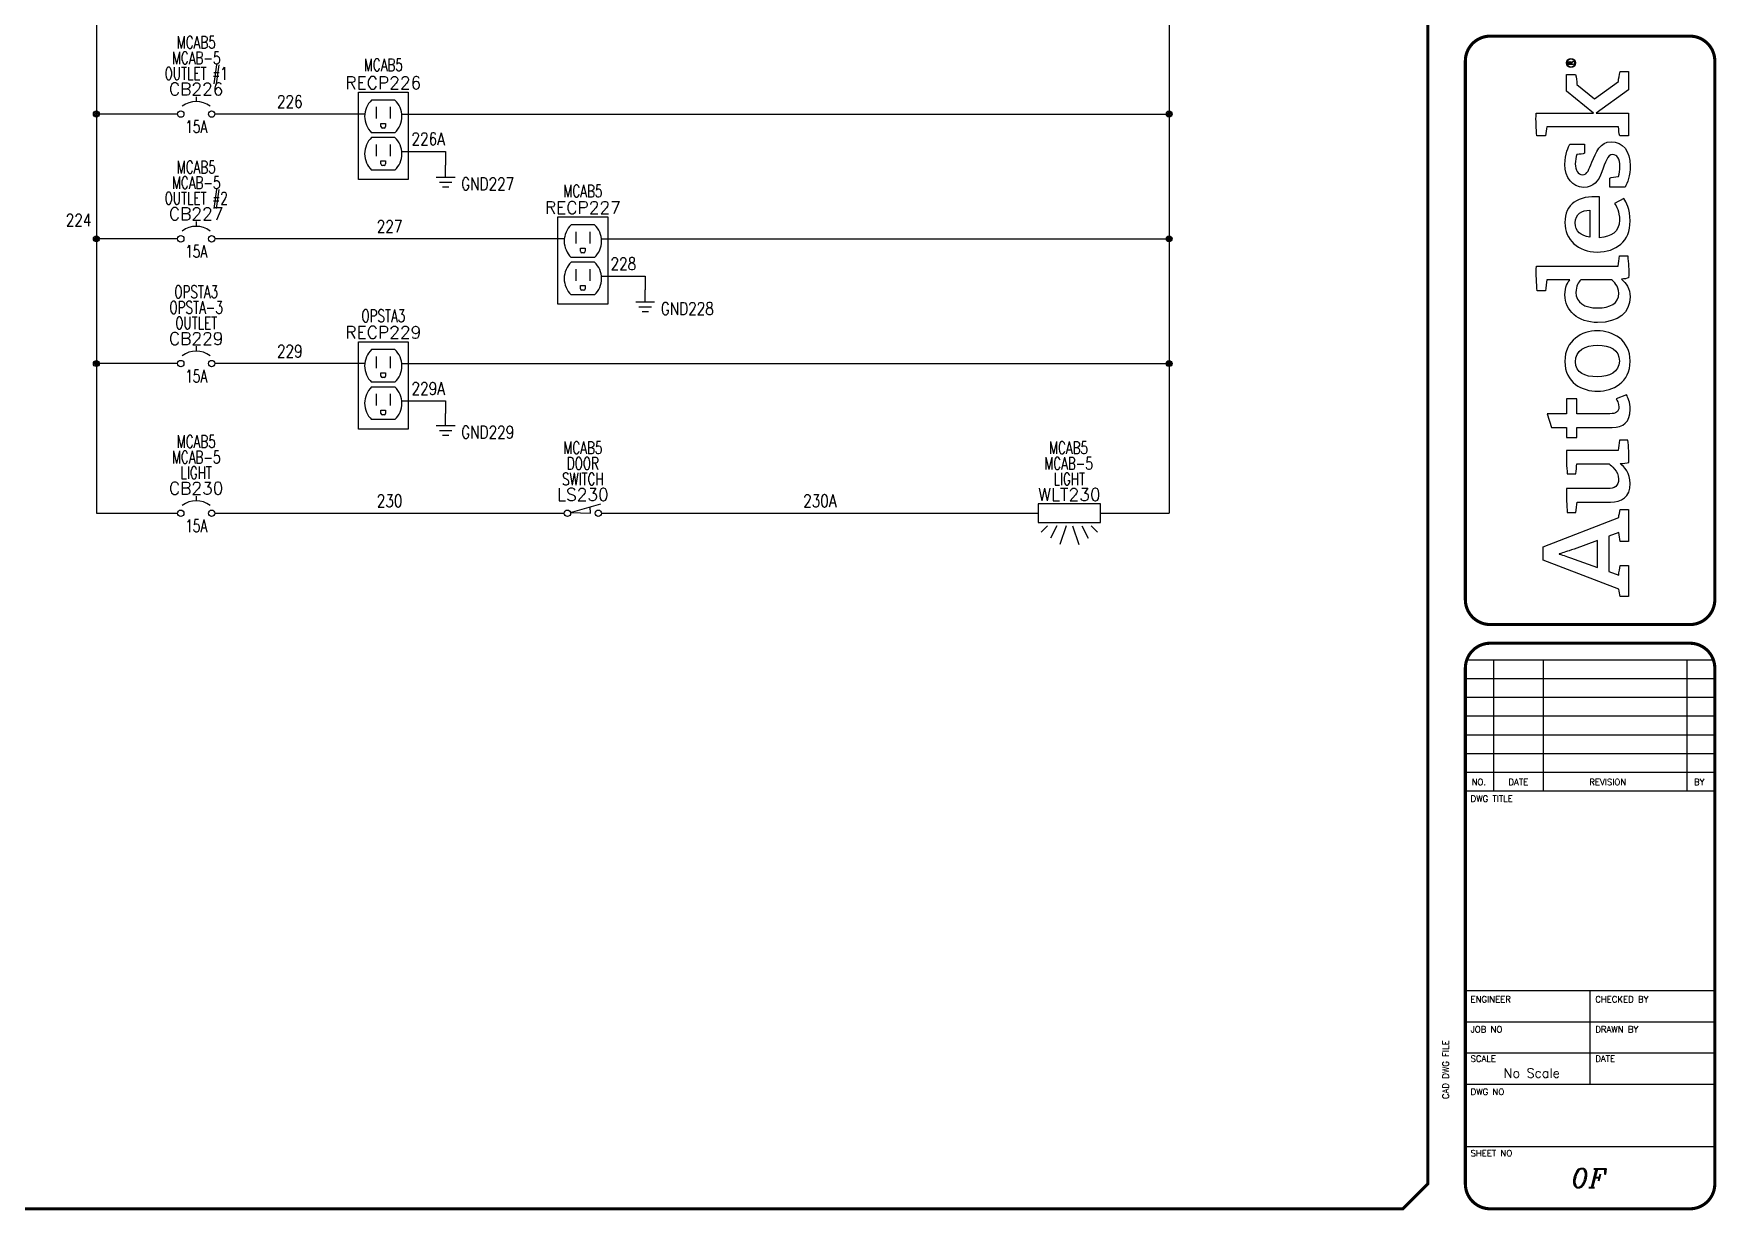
# Model space of a CAD drawing. Header units: inches. Extents: x 0 to 33.5, y 0 to 22.4.
# Drawn here: x 16.62 to 33.48, y 0.02 to 11.81 of the extents above; entities that cross this region are included whole.
import ezdxf
from ezdxf.enums import TextEntityAlignment as Align

# ---------------------------------------------------------------- set-up
doc = ezdxf.new("R2010")
doc.units = ezdxf.units.IN
doc.header["$MEASUREMENT"] = 0
for name, color, linetype in [('BLK_14AWG', 252, 'Continuous'), ('DESC', 150, 'Continuous'), ('GRN', 86, 'Continuous'), ('LAYER_1', 160, 'Continuous'), ('LOC', 8, 'Continuous'), ('MISC', 7, 'Continuous'), ('RED_14AWG', 1, 'Continuous'), ('SYMS', 7, 'Continuous'), ('TAGS', 150, 'Continuous'), ('TITLE', 7, 'Continuous'), ('WHT_16AWG', 7, 'Continuous'), ('WIRENO', 7, 'Continuous')]:
    doc.layers.add(name, color=color, linetype=linetype)
doc.styles.add('ITALIC', font='ITALIC')
doc.styles.add('SIMPLEX', font='SIMPLEX')
doc.styles.add('WD', font='romans.shx')

# ---------------------------------------------------------------- blocks, each defined once
blk = doc.blocks.new('AI9-BLK2')
at = {"layer": 'LAYER_1', "color": 7}
blk.add_circle((0, 0), 2.03, dxfattribs=at)
blk.add_open_spline([(1.73, 0), (1.73, -1.02), (0.99, -1.75), (-0.01, -1.75), (-0.99, -1.75), (-1.73, -1.02), (-1.73, 0), (-1.73, 1.01), (-0.99, 1.75), (-0.01, 1.75), (0.99, 1.75), (1.73, 1.01), (1.73, 0)], degree=3, knots=[0, 0, 0, 0, 1, 1, 1, 2, 2, 2, 3, 3, 3, 4, 4, 4, 4], dxfattribs=at)
blk = doc.blocks.new('AI9-BLK1')
at = {"layer": 'LAYER_1', "color": 7}
for points, knots in [([(0.67, -1.05), (0.67, -1.05), (0.18, -0.36), (0.18, -0.36), (0.09, -0.24), (0.03, -0.15), (-0.06, -0.08), (0.29, -0.04), (0.5, 0.15), (0.5, 0.46), (0.5, 0.77), (0.28, 1.05), (-0.15, 1.05), (-0.15, 1.05), (-0.84, 1.05), (-0.84, 1.05), (-0.84, 1.05), (-0.84, -1.05), (-0.84, -1.05), (-0.84, -1.05), (-0.54, -1.05), (-0.54, -1.05), (-0.54, -1.05), (-0.54, -0.11), (-0.54, -0.11), (-0.37, -0.11), (-0.31, -0.16), (-0.2, -0.31), (-0.2, -0.31), (0.3, -1.05), (0.3, -1.05), (0.3, -1.05), (0.67, -1.05), (0.67, -1.05)], [0, 0, 0, 0, 1, 1, 1, 2, 2, 2, 3, 3, 3, 4, 4, 4, 5, 5, 5, 6, 6, 6, 7, 7, 7, 8, 8, 8, 9, 9, 9, 10, 10, 10, 11, 11, 11, 11]), ([(0.17, 0.46), (0.17, 0.16), (-0.08, 0.13), (-0.32, 0.13), (-0.32, 0.13), (-0.54, 0.13), (-0.54, 0.13), (-0.54, 0.13), (-0.54, 0.79), (-0.54, 0.79), (-0.54, 0.79), (-0.22, 0.79), (-0.22, 0.79), (0.06, 0.79), (0.17, 0.66), (0.17, 0.46)], [0, 0, 0, 0, 1, 1, 1, 2, 2, 2, 3, 3, 3, 4, 4, 4, 5, 5, 5, 5])]:
    blk.add_open_spline(points, degree=3, knots=knots, dxfattribs=at)
blk = doc.blocks.new('LOGO')
for points, knots in [([(35.2, 4.35), (35.2, 4.35), (22.07, 38.1), (22.07, 38.1), (22.07, 38.1), (16.08, 38.1), (16.08, 38.1), (16.08, 38.1), (3.2, 4.35), (3.2, 4.35), (2.17, 4.23), (0.92, 4), (0, 3.72), (0, 3.72), (0, 0), (0, 0), (0, 0), (13.72, 0), (13.72, 0), (13.72, 0), (13.72, 3.72), (13.72, 3.72), (12.41, 4), (10.86, 4.29), (9.49, 4.4), (9.49, 4.4), (11.09, 8.81), (11.09, 8.81), (11.09, 8.81), (26.77, 8.81), (26.77, 8.81), (26.77, 8.81), (28.39, 4.35), (28.39, 4.35), (27.02, 4.23), (25.77, 4), (24.51, 3.72), (24.51, 3.72), (24.51, 0), (24.51, 0), (24.51, 0), (38.69, 0), (38.69, 0), (38.69, 0), (38.69, 3.72), (38.69, 3.72), (37.89, 3.95), (36, 4.35), (35.2, 4.35)], [0, 0, 0, 0, 1, 1, 1, 2, 2, 2, 3, 3, 3, 4, 4, 4, 5, 5, 5, 6, 6, 6, 7, 7, 7, 8, 8, 8, 9, 9, 9, 10, 10, 10, 11, 11, 11, 12, 12, 12, 13, 13, 13, 14, 14, 14, 15, 15, 15, 16, 16, 16, 16]), ([(147.12, 4.68), (147.07, 5.37), (147.05, 6.12), (147.05, 6.92), (147.05, 6.92), (147.05, 41.08), (147.05, 41.08), (143.39, 41.25), (139.27, 41.02), (136.06, 40.68), (136.06, 40.68), (136.06, 36.96), (136.06, 36.96), (137.72, 36.84), (139.61, 36.61), (140.98, 36.38), (140.98, 36.38), (140.99, 36.38), (140.99, 36.38), (140.99, 36.38), (140.99, 26.2), (140.99, 26.2), (139.96, 27.06), (137.95, 28.38), (134.29, 28.38), (127.26, 28.38), (121.99, 22.6), (121.99, 13.79), (121.99, 4.52), (126.57, -0.69), (133.38, -0.69), (137.1, -0.69), (139.61, 1.09), (141.27, 3.09), (141.33, 2.12), (141.61, 0.63), (141.84, 0), (145.22, -0.17), (148.71, 0.06), (151.68, 0.4), (151.68, 0.4), (151.68, 4.12), (151.68, 4.12), (150.22, 4.23), (148.43, 4.45), (147.12, 4.68)], [0, 0, 0, 0, 1, 1, 1, 2, 2, 2, 3, 3, 3, 4, 4, 4, 5, 5, 5, 6, 6, 6, 7, 7, 7, 8, 8, 8, 9, 9, 9, 10, 10, 10, 11, 11, 11, 12, 12, 12, 13, 13, 13, 14, 14, 14, 15, 15, 15, 15]), ([(229.37, 4.57), (229.37, 4.57), (221.51, 15.23), (221.51, 15.23), (221.51, 15.23), (227.98, 23.01), (227.98, 23.01), (229.35, 23.12), (231.27, 23.34), (232.41, 23.63), (232.41, 23.63), (232.41, 27.69), (232.41, 27.69), (232.41, 27.69), (225.02, 27.69), (225.02, 27.69), (225.02, 27.69), (215.2, 15.61), (215.2, 15.61), (215.2, 15.61), (215.2, 41.19), (215.2, 41.19), (211.84, 41.34), (208.17, 41.17), (205.13, 40.88), (205.13, 40.88), (205.13, 36.94), (205.13, 36.94), (206.54, 36.82), (208.02, 36.64), (209.13, 36.45), (209.13, 36.45), (209.13, 4.51), (209.13, 4.51), (207.75, 4.41), (206.35, 4.21), (205.07, 3.95), (205.07, 3.95), (205.07, 0), (205.07, 0), (205.07, 0), (215.2, 0), (215.2, 0), (215.2, 0), (215.2, 14.46), (215.2, 14.46), (215.2, 14.46), (225.55, 0), (225.55, 0), (225.55, 0), (233.71, 0), (233.71, 0), (233.71, 0), (233.71, 3.82), (233.71, 3.82), (232.17, 4.17), (230.63, 4.4), (229.37, 4.57)], [0, 0, 0, 0, 1, 1, 1, 2, 2, 2, 3, 3, 3, 4, 4, 4, 5, 5, 5, 6, 6, 6, 7, 7, 7, 8, 8, 8, 9, 9, 9, 10, 10, 10, 11, 11, 11, 12, 12, 12, 13, 13, 13, 14, 14, 14, 15, 15, 15, 16, 16, 16, 17, 17, 17, 18, 18, 18, 19, 19, 19, 19]), ([(12.84, 13.84), (12.84, 13.84), (16.64, 24.31), (16.64, 24.31), (17.79, 27.46), (18.19, 28.83), (18.82, 30.89), (18.82, 30.89), (18.93, 30.89), (18.93, 30.89), (19.56, 28.89), (19.96, 27.52), (21.1, 24.31), (21.1, 24.31), (24.91, 13.84), (24.91, 13.84), (24.91, 13.84), (12.84, 13.84), (12.84, 13.84)], [0, 0, 0, 0, 1, 1, 1, 2, 2, 2, 3, 3, 3, 4, 4, 4, 5, 5, 5, 6, 6, 6, 6]), ([(70.82, 23.06), (70.82, 23.06), (70.82, 27.69), (70.82, 27.69), (70.82, 27.69), (75.28, 27.69), (75.28, 27.69), (75.28, 27.69), (75.28, 34.33), (75.28, 34.33), (75.28, 34.33), (81.35, 36.24), (81.35, 36.24), (81.35, 36.24), (81.35, 27.69), (81.35, 27.69), (81.35, 27.69), (88.04, 27.69), (88.04, 27.69), (88.04, 27.69), (88.04, 23.06), (88.04, 23.06), (88.04, 23.06), (81.35, 23.06), (81.35, 23.06), (81.35, 23.06), (81.35, 8.35), (81.35, 8.35), (81.35, 5.61), (82.09, 4.35), (84.32, 4.35), (85.98, 4.35), (87.47, 5.15), (87.98, 5.49), (87.98, 5.49), (89.7, 0.92), (89.7, 0.92), (88.67, 0.34), (86.5, -0.69), (83.24, -0.69), (77.57, -0.69), (75.28, 2.4), (75.28, 7.38), (75.28, 7.38), (75.28, 23.06), (75.28, 23.06), (75.28, 23.06), (70.82, 23.06), (70.82, 23.06)], [0, 0, 0, 0, 1, 1, 1, 2, 2, 2, 3, 3, 3, 4, 4, 4, 5, 5, 5, 6, 6, 6, 7, 7, 7, 8, 8, 8, 9, 9, 9, 10, 10, 10, 11, 11, 11, 12, 12, 12, 13, 13, 13, 14, 14, 14, 15, 15, 15, 16, 16, 16, 16]), ([(59.65, -0.06), (59.48, 0.63), (59.2, 2.57), (59.14, 3.83), (57.76, 2), (54.9, -0.74), (50.21, -0.74), (44.21, -0.74), (41.98, 3.15), (41.98, 8.07), (41.98, 8.07), (41.98, 22.94), (41.98, 22.94), (40.6, 23.17), (38.77, 23.4), (37.34, 23.51), (37.34, 23.51), (37.34, 27.29), (37.34, 27.29), (40.32, 27.57), (44.38, 27.8), (48.04, 27.63), (48.04, 27.63), (48.04, 9.33), (48.04, 9.33), (48.04, 6.24), (49.13, 4.46), (52.27, 4.46), (55.76, 4.46), (58.39, 7.89), (58.97, 8.64), (58.97, 8.64), (58.97, 23), (58.97, 23), (57.76, 23.17), (56.05, 23.4), (54.62, 23.51), (54.62, 23.51), (54.62, 27.29), (54.62, 27.29), (57.59, 27.69), (61.54, 27.8), (65.03, 27.69), (65.03, 27.69), (65.03, 4.63), (65.03, 4.63), (66.35, 4.4), (68.12, 4.18), (69.61, 4.06), (69.61, 4.06), (69.61, 0.34), (69.61, 0.34), (66.69, 0), (62.97, -0.23), (59.65, -0.06)], [0, 0, 0, 0, 1, 1, 1, 2, 2, 2, 3, 3, 3, 4, 4, 4, 5, 5, 5, 6, 6, 6, 7, 7, 7, 8, 8, 8, 9, 9, 9, 10, 10, 10, 11, 11, 11, 12, 12, 12, 13, 13, 13, 14, 14, 14, 15, 15, 15, 16, 16, 16, 17, 17, 17, 18, 18, 18, 18]), ([(104.75, -0.69), (95.2, -0.69), (91.36, 6.98), (91.36, 13.79), (91.36, 20.6), (95.08, 28.38), (104.64, 28.38), (114.13, 28.38), (118.31, 20.77), (118.31, 13.96), (118.31, 7.21), (114.25, -0.69), (104.75, -0.69)], [0, 0, 0, 0, 1, 1, 1, 2, 2, 2, 3, 3, 3, 4, 4, 4, 4]), ([(104.52, 23.63), (99.6, 23.63), (97.77, 19.45), (97.77, 13.96), (97.77, 8.47), (99.89, 4.12), (104.81, 4.12), (109.78, 4.12), (111.84, 8.24), (111.84, 13.79), (111.84, 19.28), (109.5, 23.63), (104.52, 23.63)], [0, 0, 0, 0, 1, 1, 1, 2, 2, 2, 3, 3, 3, 4, 4, 4, 4]), ([(140.99, 7.61), (140.3, 6.69), (138.18, 4.35), (135.04, 4.35), (130.46, 4.35), (128.46, 8.12), (128.46, 13.84), (128.46, 19.62), (130.92, 23.46), (135.38, 23.46), (138.3, 23.46), (139.9, 22.31), (140.99, 21.34), (140.99, 21.34), (140.99, 7.61), (140.99, 7.61)], [0, 0, 0, 0, 1, 1, 1, 2, 2, 2, 3, 3, 3, 4, 4, 4, 5, 5, 5, 5]), ([(167.59, 4.06), (171.42, 4.06), (173.77, 5.49), (175.03, 6.24), (175.03, 6.24), (177.14, 2.06), (177.14, 2.06), (175.54, 1.09), (172.57, -0.69), (167.19, -0.69), (158.15, -0.69), (153.35, 5.49), (153.35, 14.02), (153.35, 22.48), (158.9, 28.38), (166.45, 28.38), (174.57, 28.38), (178.75, 22.48), (177.89, 12.93), (177.89, 12.93), (159.75, 12.93), (159.75, 12.93), (160.04, 7.89), (162.33, 4.06), (167.59, 4.06)], [0, 0, 0, 0, 1, 1, 1, 2, 2, 2, 3, 3, 3, 4, 4, 4, 5, 5, 5, 6, 6, 6, 7, 7, 7, 8, 8, 8, 8]), ([(172, 17.28), (171.88, 20.77), (170.39, 23.74), (166.33, 23.74), (162.61, 23.74), (160.55, 21.22), (159.92, 17.28), (159.92, 17.28), (172, 17.28), (172, 17.28)], [0, 0, 0, 0, 1, 1, 1, 2, 2, 2, 3, 3, 3, 3]), ([(193.34, 16.37), (190.23, 17.59), (187.77, 18.32), (187.77, 20.51), (187.77, 22.57), (189.85, 23.75), (192.61, 23.75), (194.13, 23.75), (195.63, 23.45), (196.75, 23.05), (196.92, 21.88), (197.07, 20.09), (197.32, 19.59), (197.32, 19.59), (201.33, 19.59), (201.33, 19.59), (201.33, 19.59), (201.33, 26.12), (201.33, 26.12), (200.23, 26.79), (197.13, 28.37), (192.35, 28.37), (186.46, 28.37), (182.17, 24.96), (182.17, 20.07), (182.17, 15.66), (184.93, 13.39), (189.13, 11.89), (193.39, 10.37), (196.74, 9.33), (196.74, 7.16), (196.74, 5.06), (194.96, 3.86), (191.41, 3.86), (189.95, 3.86), (188.14, 4.14), (187.03, 4.55), (186.85, 5.85), (186.59, 7.84), (186.3, 8.37), (186.3, 8.37), (182.29, 8.37), (182.29, 8.37), (182.29, 8.37), (182.29, 1.6), (182.29, 1.6), (182.29, 1.6), (182.29, 1.6), (182.29, 1.6), (184.06, 0.46), (187.46, -0.76), (191.78, -0.76), (198.3, -0.76), (202.45, 2.57), (202.45, 7.83), (202.45, 12.53), (197.83, 14.62), (193.34, 16.37)], [0, 0, 0, 0, 1, 1, 1, 2, 2, 2, 3, 3, 3, 4, 4, 4, 5, 5, 5, 6, 6, 6, 7, 7, 7, 8, 8, 8, 9, 9, 9, 10, 10, 10, 11, 11, 11, 12, 12, 12, 13, 13, 13, 14, 14, 14, 15, 15, 15, 16, 16, 16, 17, 17, 17, 18, 18, 18, 19, 19, 19, 19])]:
    blk.add_open_spline(points, degree=3, knots=knots)
for name, p in [('AI9-BLK2', (237.56, 25.66)), ('AI9-BLK1', (237.76, 25.67))]:
    blk.add_blockref(name, p)
blk = doc.blocks.new('acade_title')
at = {"layer": 'TITLE'}
for p, q in [((30.969, 5.531), (33.469, 5.531)), ((31.25, 5.531), (31.25, 4.219)), ((31.75, 5.531), (31.75, 4.219)), ((33.188, 5.531), (33.188, 4.219)), ((30.969, 5.344), (33.469, 5.344)), ((30.969, 5.156), (33.469, 5.156)), ((30.969, 4.969), (33.469, 4.969)), ((30.969, 4.781), (33.469, 4.781)), ((30.969, 4.594), (33.469, 4.594)), ((30.969, 4.406), (33.469, 4.406)), ((30.969, 4.219), (33.469, 4.219)), ((30.594, 0.281), (30.594, 2.214)), ((30.969, 2.219), (33.469, 2.219)), ((32.219, 1.281), (32.219, 2.219)), ((30.969, 1.906), (33.469, 1.906)), ((30.969, 1.594), (33.469, 1.594)), ((30.969, 1.281), (33.469, 1.281)), ((30.969, 0.656), (33.469, 0.656))]:
    blk.add_line(p, q, dxfattribs=at)
at = {"layer": 'TITLE', "const_width": 0.0312}
blk.add_lwpolyline([(30.594, 0.281), (30.594, 22.177), (30.344, 22.427), (0.281, 22.427), (0.031, 22.177), (0.031, 0.281), (0.281, 0.031), (30.344, 0.031)], close=True, dxfattribs=at)
for points in [[(31.219, 11.781, 0.414214), (30.969, 11.531, 0.414214)], [(33.469, 11.531, 0.414214), (33.219, 11.781, 0.414214)], [(30.969, 6.135, 0.414214), (31.219, 5.885, 0.414214)], [(33.219, 5.885, 0.414214), (33.469, 6.135, 0.414214)], [(31.219, 5.698, 0.414214), (30.969, 5.448, 0.414214)], [(33.469, 5.448, 0.414214), (33.219, 5.698, 0.414214)], [(30.969, 0.281, 0.414214), (31.219, 0.031, 0.414214)], [(33.219, 0.031, 0.414214), (33.469, 0.281, 0.414214)]]:
    blk.add_lwpolyline(points, format="xyb", dxfattribs=at)
for points in [[(31.219, 11.781), (33.219, 11.781)], [(31.219, 5.885), (33.219, 5.885)], [(31.219, 5.698), (33.219, 5.698)], [(30.969, 5.448), (30.969, 0.281)], [(33.469, 5.448), (33.469, 0.281)], [(31.219, 0.031), (33.219, 0.031)]]:
    blk.add_lwpolyline(points, dxfattribs=at)
at = {"layer": 'TITLE', "color": 7, "const_width": 0.0312}
for points in [[(30.969, 11.531), (30.969, 6.135)], [(33.469, 11.531), (33.469, 6.135)]]:
    blk.add_lwpolyline(points, dxfattribs=at)
at = {"xscale": 0.02250000000000085, "yscale": 0.02250000000000085, "zscale": 0.02250000000000085, "rotation": 90}
blk.add_blockref('LOGO', (32.605, 6.167), dxfattribs=at)
at = {"layer": 'TITLE', "color": 1}
for s, height, style, p in [('NO.', 0.0625, 'SIMPLEX', (31.104, 4.307)), ('DATE', 0.0625, 'SIMPLEX', (31.5, 4.307)), ('REVISION', 0.0625, 'SIMPLEX', (32.396, 4.307)), ('BY', 0.0625, 'SIMPLEX', (33.313, 4.307)), ('OF', 0.1875, 'ITALIC', (32.208, 0.339))]:
    blk.add_text(s, height=height, dxfattribs=dict(at, style=style)).set_placement(p, align=Align.MIDDLE)
at = {"layer": 'TITLE', "color": 1, "style": 'SIMPLEX'}
for s, p in [('DWG TITLE', (31.021, 4.109)), ('ENGINEER', (31.021, 2.099)), ('CHECKED BY', (32.271, 2.099)), ('JOB NO', (31.021, 1.797)), ('DRAWN BY', (32.271, 1.797)), ('SCALE', (31.021, 1.505)), ('DATE', (32.271, 1.505)), ('DWG NO', (31.021, 1.172)), ('SHEET NO', (31.021, 0.557))]:
    blk.add_text(s, height=0.0625, dxfattribs=at).set_placement(p)
blk.add_text('CAD DWG FILE', height=0.0625, rotation=90, dxfattribs=at).set_placement((30.802, 1.13))
at = {"layer": 'TITLE', "color": 1, "style": 'ITALIC'}
for tag, height, p in [('TITLE#1', 0.125, (32.156, 3.406)), ('TITLE#2', 0.125, (32.156, 3.204)), ('TITLE#3', 0.125, (32.156, 3.001)), ('TITLE#4', 0.125, (32.156, 2.799)), ('DWG#', 0.2, (32.156, 0.826))]:
    blk.add_attdef(tag, text='', height=height, dxfattribs=at).set_placement(p, align=Align.CENTER)
at = {"layer": 'TITLE', "color": 1, "style": 'SIMPLEX'}
blk.add_attdef('CAD#', (30.826, 1.958), '', height=0.0938, rotation=90, dxfattribs=at)
at = {"layer": 'TITLE', "color": 1}
for tag, p, height, style in [('ENGINEER', (31.237, 1.958), 0.0938, 'ITALIC'), ('CHKDBY', (32.424, 1.958), 0.0938, 'ITALIC'), ('JOB#', (31.464, 1.644), 0.0938, 'SIMPLEX'), ('DRAWNBY', (32.494, 1.644), 0.0938, 'ITALIC'), ('SCALE', (31.353, 1.344), 0.0938, 'SIMPLEX'), ('DATE', (32.408, 1.344), 0.0938, 'SIMPLEX'), ('SHTS', (32.532, 0.25), 0.2, 'ITALIC')]:
    blk.add_attdef(tag, p, '', height=height, dxfattribs=dict(at, style=style))
at = {"layer": 'TITLE', "color": 1, "style": 'ITALIC'}
blk.add_attdef('SH#', text='', height=0.2, dxfattribs=at).set_placement((31.881, 0.25), align=Align.RIGHT)
at = {"layer": 'TITLE', "color": 7, "flags": 9}
blk.add_attdef('WD_TB', (31.219, 0.031), '', height=0.125, dxfattribs=at)
blk = doc.blocks.new('WDDOT')
for radius in [0.03, 0.0187, 0.00929]:
    blk.add_circle((0, 0), radius)
blk = doc.blocks.new('HCN1RDUP')
for p, q in [((-0.25, 0.219), (0.25, 0.219)), ((-0.25, -0.656), (-0.25, 0.219)), ((0.25, 0.219), (0.25, -0.656)), ((0.117, 0.14), (-0.117, 0.14)), ((-0.071, 0.071), (-0.071, -0.046)), ((0.07, 0.071), (0.07, -0.046)), ((-0.024, -0.093), (0.023, -0.093)), ((-0.024, -0.125), (-0.024, -0.093)), ((0.008, -0.14), (-0.009, -0.14)), ((0.023, -0.093), (0.023, -0.125)), ((0.117, -0.187), (-0.117, -0.187)), ((0.117, -0.235), (-0.117, -0.235)), ((-0.071, -0.304), (-0.071, -0.421)), ((0.07, -0.304), (0.07, -0.421)), ((-0.024, -0.468), (0.023, -0.468)), ((-0.024, -0.5), (-0.024, -0.468)), ((0.023, -0.468), (0.023, -0.5)), ((0.25, -0.656), (-0.25, -0.656)), ((0.117, -0.562), (-0.117, -0.562)), ((0.008, -0.515), (-0.009, -0.515))]:
    blk.add_line(p, q)
for centre, radius, start, end in [((0.039, -0.023), 0.226, 133.6028, 226.3972), ((-0.039, -0.023), 0.226, 313.6028, 46.3972), ((-0.009, -0.125), 0.015, 180, 270), ((0.008, -0.125), 0.015, 270, 0), ((0.039, -0.398), 0.226, 133.6028, 226.3972), ((-0.039, -0.398), 0.226, 313.6028, 46.3972), ((-0.009, -0.5), 0.015, 180, 270), ((0.008, -0.5), 0.015, 270, 0)]:
    blk.add_arc(centre, radius, start, end)
at = {"style": 'WD', "width": 0.7}
for tag, p in [('INST', (0, 0.875)), ('LOC', (0, 0.719)), ('DESC1', (0, 0.562)), ('DESC2', (0, 0.406))]:
    blk.add_attdef(tag, text='', height=0.125, dxfattribs=at).set_placement(p, align=Align.CENTER)
at = {"style": 'WD'}
blk.add_attdef('TAG1', text='', height=0.125, dxfattribs=at).set_placement((0, 0.25), align=Align.CENTER)
for tag, p, height, flags in [('X4TERM01', (-0.188, 0), 0.0125, 1), ('X1TERM02', (0.188, 0), 0.0125, 1), ('FAMILY', (0.205, 0.152), 0.01, 9), ('X8TERM03', (0, -0.14), 0.0125, 1), ('X4TERM04', (-0.188, -0.375), 0.0125, 1), ('X8TERM06', (0, -0.515), 0.0125, 1), ('X1TERM05', (0.188, -0.375), 0.0125, 1)]:
    blk.add_attdef(tag, p, '', height=height, dxfattribs=dict(at, flags=flags))
at = {"linetype": 'Continuous', "style": 'WD', "flags": 9}
for tag, p in [('ASSYCODE', (0.23, 0.071)), ('MFG', (0.228, 0.089)), ('CAT', (0.23, 0.108))]:
    blk.add_attdef(tag, text='', height=0.01, dxfattribs=at).set_placement(p, align=Align.CENTER)
at = {"linetype": 'Continuous', "style": 'WD', "flags": 8}
for tag, p in [('TERM01', (-0.281, -0.016)), ('TERM04', (-0.281, -0.391))]:
    blk.add_attdef(tag, text='', height=0.125, dxfattribs=at).set_placement(p, align=Align.TOP_RIGHT)
for tag, p in [('TERM02', (0.281, -0.016)), ('TERM05', (0.281, -0.391)), ('TERM06', (0.078, -0.688))]:
    blk.add_attdef(tag, text='', height=0.125, dxfattribs=at).set_placement(p, align=Align.TOP_LEFT)
at = {"style": 'WD', "width": 0.9}
blk.add_attdef('RATING1', text='', height=0.125, dxfattribs=at).set_placement((-0.281, -0.812), align=Align.RIGHT)
blk = doc.blocks.new('HLT1ENC')
for p, q in [((-0.312, 0.094), (-0.312, -0.094)), ((0.312, 0.094), (-0.312, 0.094)), ((0.312, -0.094), (0.312, 0.094)), ((-0.312, -0.094), (0.312, -0.094)), ((-0.219, -0.125), (-0.281, -0.188)), ((-0.125, -0.125), (-0.188, -0.25)), ((-0.031, -0.125), (-0.094, -0.312)), ((0.031, -0.125), (0.094, -0.312)), ((0.125, -0.125), (0.188, -0.25)), ((0.219, -0.125), (0.281, -0.188))]:
    blk.add_line(p, q)
at = {"style": 'WD', "width": 0.7}
for tag, p in [('INST', (0, 0.469)), ('LOC', (0, 0.312)), ('DESC1', (0, -0.5)), ('DESC2', (0, -0.656))]:
    blk.add_attdef(tag, text='', height=0.125, dxfattribs=at).set_placement(p, align=Align.CENTER)
at = {"style": 'WD'}
for tag, p in [('TAG1', (0, 0.156)), ('RATING1', (0, -0.062))]:
    blk.add_attdef(tag, text='', height=0.125, dxfattribs=at).set_placement(p, align=Align.CENTER)
for tag, p, height, flags in [('X4TERM01', (-0.312, 0), 0.0125, 1), ('X1TERM02', (0.312, 0), 0.0125, 1), ('FAMILY', (0.33, 0.152), 0.01, 9)]:
    blk.add_attdef(tag, p, '', height=height, dxfattribs=dict(at, flags=flags))
at = {"linetype": 'Continuous', "style": 'WD', "flags": 9}
for tag, p in [('ASSYCODE', (0.355, 0.071)), ('MFG', (0.353, 0.089)), ('CAT', (0.355, 0.108))]:
    blk.add_attdef(tag, text='', height=0.01, dxfattribs=at).set_placement(p, align=Align.CENTER)
at = {"linetype": 'Continuous', "style": 'WD', "flags": 8}
blk.add_attdef('TERM01', text='', height=0.125, dxfattribs=at).set_placement((-0.406, -0.031), align=Align.TOP_RIGHT)
blk.add_attdef('TERM02', text='', height=0.125, dxfattribs=at).set_placement((0.406, -0.031), align=Align.TOP_LEFT)
blk = doc.blocks.new('HLS12H')
at = {"linetype": 'Continuous'}
for p, q in [((-0.124, 0.008), (0.179, 0.096)), ((-0.124, 0.008), (0.077, 0)), ((0.077, 0), (0.073, 0.065))]:
    blk.add_line(p, q, dxfattribs=at)
for centre in [(-0.155, 0), (0.155, 0)]:
    blk.add_circle(centre, 0.0322)
at = {"style": 'WD', "width": 0.7}
for tag, p in [('INST', (0, 0.75)), ('LOC', (0, 0.594)), ('DESC1', (0, 0.437)), ('DESC2', (0, 0.281)), ('XREF', (0, -0.252)), ('WDTAGALT', (0, -0.406))]:
    blk.add_attdef(tag, text='', height=0.125, dxfattribs=at).set_placement(p, align=Align.CENTER)
at = {"style": 'WD'}
blk.add_attdef('TAG1', text='', height=0.125, dxfattribs=at).set_placement((0, 0.125), align=Align.CENTER)
for tag, p, height, flags in [('X4TERM01', (-0.188, 0), 0.0125, 1), ('FAMILY', (0.038, 0.037), 0.01, 9), ('CONTACT', (0.038, 0.02), 0.01, 1), ('X1TERM02', (0.188, 0), 0.0125, 1)]:
    blk.add_attdef(tag, p, '', height=height, dxfattribs=dict(at, flags=flags))
for tag, p in [('X2LINK', (0, 0.125)), ('X8LINK', (0, -0.062))]:
    blk.add_attdef(tag, p, '', height=0.01, dxfattribs=at)
at = {"linetype": 'Continuous', "style": 'WD', "flags": 9}
for tag, p in [('CAT', (0.063, -0.007)), ('ASSYCODE', (0.063, -0.046)), ('MFG', (0.063, -0.027))]:
    blk.add_attdef(tag, text='', height=0.01, dxfattribs=at).set_placement(p, align=Align.CENTER)
at = {"linetype": 'Continuous', "style": 'WD', "flags": 8}
blk.add_attdef('TERM01', text='', height=0.125, dxfattribs=at).set_placement((-0.25, -0.031), align=Align.TOP_RIGHT)
blk.add_attdef('TERM02', text='', height=0.125, dxfattribs=at).set_placement((0.25, -0.031), align=Align.TOP_LEFT)
blk = doc.blocks.new('VGND2')
for p, q in [((0, -0.125), (0, 0)), ((0.09375, -0.125), (-0.09375, -0.125)), ((-0.0625, -0.171875), (0.0625, -0.171875)), ((-0.03125, -0.21875), (0.03125, -0.21875))]:
    blk.add_line(p, q)
at = {"style": 'WD', "width": 0.8}
for tag, p in [('INST', (0.15625, 0.125)), ('LOC', (0.15625, -0.03125)), ('TAG1', (0.15625, -0.1875)), ('DESC1', (0.15625, -0.34375)), ('DESC2', (0.15625, -0.5))]:
    blk.add_attdef(tag, text='', height=0.125, dxfattribs=at).set_placement(p, align=Align.MIDDLE_LEFT)
at = {"style": 'WD', "flags": 1}
for tag in ['ASSYCODE', 'X2TERM01', 'CAT', 'FAMILY', 'MFG']:
    blk.add_attdef(tag, (0, 0), '', height=0.01, dxfattribs=at)
blk = doc.blocks.new('HCB1')
blk.add_line((0, 0.173), (0, 0.126))
for centre in [(-0.155, 0), (0.155, 0)]:
    blk.add_circle(centre, 0.0322)
blk.add_arc((0, -0.109), 0.234, 53.1301, 126.8699)
at = {"style": 'WD', "width": 0.7}
for tag, p in [('INST', (0, 0.826)), ('LOC', (0, 0.656)), ('DESC1', (0, 0.5)), ('DESC2', (0, 0.344)), ('RATING1', (0, -0.188)), ('XREF', (0, -0.344))]:
    blk.add_attdef(tag, text='', height=0.125, dxfattribs=at).set_placement(p, align=Align.CENTER)
at = {"style": 'WD'}
blk.add_attdef('TAG1', text='', height=0.125, dxfattribs=at).set_placement((0, 0.188), align=Align.CENTER)
for tag, p in [('X2LINK', (0, 0.219)), ('X8LINK', (0, 0))]:
    blk.add_attdef(tag, p, '', height=0.01, dxfattribs=at)
for tag, p, height, flags in [('X4TERM01', (-0.188, 0), 0.0125, 1), ('X1TERM02', (0.188, 0), 0.0125, 1), ('FAMILY', (0.205, 0.152), 0.01, 9), ('CONTACT', (0.205, 0.133), 0.01, 9)]:
    blk.add_attdef(tag, p, '', height=height, dxfattribs=dict(at, flags=flags))
at = {"linetype": 'Continuous', "style": 'WD', "flags": 9}
for tag, p in [('ASSYCODE', (0.219, 0.062)), ('MFG', (0.228, 0.089)), ('CAT', (0.23, 0.108))]:
    blk.add_attdef(tag, text='', height=0.01, dxfattribs=at).set_placement(p, align=Align.CENTER)
at = {"linetype": 'Continuous', "style": 'WD', "flags": 8}
blk.add_attdef('TERM01', text='', height=0.125, dxfattribs=at).set_placement((-0.25, -0.031), align=Align.TOP_RIGHT)
blk.add_attdef('TERM02', text='', height=0.125, dxfattribs=at).set_placement((0.25, -0.031), align=Align.TOP_LEFT)
blk = doc.blocks.new('WD_WNV')
at = {"linetype": 'Continuous', "style": 'WD', "width": 0.8}
blk.add_attdef('WIRENO', text='', height=0.125, dxfattribs=at).set_placement((-0.05, 0), align=Align.MIDDLE_RIGHT)
at = {"style": 'WD', "flags": 1}
for tag, p in [('W01USER', (-0.062, 0.094)), ('W02USER', (-0.062, 0.086)), ('W03USER', (-0.062, 0.078)), ('W04USER', (-0.062, 0.07)), ('W05USER', (-0.062, 0.062)), ('W06USER', (-0.062, 0.055)), ('W07USER', (-0.062, 0.047)), ('W08USER', (-0.062, 0.039)), ('W09USER', (-0.062, 0.031)), ('W10USER', (-0.062, 0.023))]:
    blk.add_attdef(tag, text='', height=0.005, dxfattribs=at).set_placement(p, align=Align.CENTER)
blk = doc.blocks.new('WD_WNH')
at = {"linetype": 'Continuous', "style": 'WD', "width": 0.8}
blk.add_attdef('WIRENO', text='', height=0.125, dxfattribs=at).set_placement((0, 0.062), align=Align.CENTER)
at = {"style": 'WD', "flags": 1}
for tag, p in [('W01USER', (0, 0.078)), ('W02USER', (0, 0.07)), ('W03USER', (0, 0.062)), ('W04USER', (0, 0.055)), ('W05USER', (0, 0.047)), ('W06USER', (0, 0.039)), ('W07USER', (0, 0.031)), ('W08USER', (0, 0.023)), ('W09USER', (0, 0.016)), ('W10USER', (0, 0.008))]:
    blk.add_attdef(tag, text='', height=0.005, dxfattribs=at).set_placement(p, align=Align.CENTER)

msp = doc.modelspace()

# ---------------------------------------------------------------- linework, layer by layer
at = {"layer": 'BLK_14AWG'}
for p, q in [((17.25, 12.875), (17.25, 7)), ((18.062, 11), (17.25, 11)), ((18.062, 9.75), (17.25, 9.75)), ((18.062, 8.5), (17.25, 8.5)), ((17.25, 7), (18.062, 7))]:
    msp.add_line(p, q, dxfattribs=at)
at = {"layer": 'GRN'}
for p, q in [((20.312, 10.625), (20.75, 10.625)), ((20.75, 10.625), (20.75, 10.489)), ((22.312, 9.375), (22.75, 9.375)), ((22.75, 9.375), (22.75, 9.239)), ((20.312, 8.125), (20.75, 8.125)), ((20.75, 8.125), (20.75, 8))]:
    msp.add_line(p, q, dxfattribs=at)
at = {"layer": 'RED_14AWG'}
for p, q in [((19.938, 11), (18.438, 11)), ((21.938, 9.75), (18.438, 9.75)), ((19.938, 8.5), (18.438, 8.5)), ((18.438, 7), (21.938, 7)), ((22.312, 7), (26.688, 7))]:
    msp.add_line(p, q, dxfattribs=at)
at = {"layer": 'WHT_16AWG'}
for p, q in [((28, 12.875), (28, 7)), ((20.312, 11), (28, 11)), ((22.312, 9.75), (28, 9.75)), ((20.312, 8.5), (28, 8.5)), ((27.312, 7), (28, 7))]:
    msp.add_line(p, q, dxfattribs=at)

# ---------------------------------------------------------------- block references
ref = msp.add_blockref('acade_title', (0, 0))
ref.add_attrib('SCALE', 'No Scale', (31.353, 1.344), dxfattribs={"layer": 'MISC', "color": 1, "height": 0.0938, "style": 'SIMPLEX'})
at = {"layer": 'SYMS'}
ref = msp.add_blockref('HCB1', (18.25, 11), dxfattribs=at)
ref.add_attrib('RATING1', '15A', dxfattribs={"layer": 'MISC', "height": 0.125, "style": 'WD', "width": 0.7}).set_placement((18.25, 10.812), align=Align.CENTER)
ref.add_attrib('LOC', 'MCAB5', dxfattribs={"layer": 'LOC', "height": 0.125, "style": 'WD', "width": 0.7}).set_placement((18.25, 11.656), align=Align.CENTER)
ref.add_attrib('DESC2', 'OUTLET #1', dxfattribs={"layer": 'DESC', "height": 0.125, "style": 'WD', "width": 0.7}).set_placement((18.25, 11.344), align=Align.CENTER)
ref.add_attrib('DESC1', 'MCAB-5', dxfattribs={"layer": 'DESC', "height": 0.125, "style": 'WD', "width": 0.7}).set_placement((18.25, 11.5), align=Align.CENTER)
ref.add_attrib('TAG1', 'CB226', dxfattribs={"layer": 'TAGS', "height": 0.125, "style": 'WD'}).set_placement((18.25, 11.188), align=Align.CENTER)
ref = msp.add_blockref('HCN1RDUP', (20.125, 11), dxfattribs=at)
ref.add_attrib('LOC', 'MCAB5', dxfattribs={"layer": 'LOC', "height": 0.125, "style": 'WD', "width": 0.7}).set_placement((20.125, 11.43), align=Align.CENTER)
ref.add_attrib('TAG1', 'RECP226', dxfattribs={"layer": 'TAGS', "height": 0.125, "style": 'WD'}).set_placement((20.125, 11.25), align=Align.CENTER)
for p in [(17.25, 11), (28, 11), (17.25, 9.75), (28, 9.75), (17.25, 8.5), (28, 8.5)]:
    msp.add_blockref('WDDOT', p, dxfattribs=at)
ref = msp.add_blockref('HCB1', (18.25, 9.75), dxfattribs=at)
ref.add_attrib('RATING1', '15A', dxfattribs={"layer": 'MISC', "height": 0.125, "style": 'WD', "width": 0.7}).set_placement((18.25, 9.562), align=Align.CENTER)
ref.add_attrib('LOC', 'MCAB5', dxfattribs={"layer": 'LOC', "height": 0.125, "style": 'WD', "width": 0.7}).set_placement((18.25, 10.406), align=Align.CENTER)
ref.add_attrib('DESC2', 'OUTLET #2', dxfattribs={"layer": 'DESC', "height": 0.125, "style": 'WD', "width": 0.7}).set_placement((18.25, 10.094), align=Align.CENTER)
ref.add_attrib('DESC1', 'MCAB-5', dxfattribs={"layer": 'DESC', "height": 0.125, "style": 'WD', "width": 0.7}).set_placement((18.25, 10.25), align=Align.CENTER)
ref.add_attrib('TAG1', 'CB227', dxfattribs={"layer": 'TAGS', "height": 0.125, "style": 'WD'}).set_placement((18.25, 9.938), align=Align.CENTER)
ref = msp.add_blockref('VGND2', (20.75, 10.489), dxfattribs=at)
ref.add_attrib('TAG1', 'GND227', dxfattribs={"layer": 'TAGS', "height": 0.125, "style": 'WD', "width": 0.8}).set_placement((20.906, 10.301), align=Align.MIDDLE_LEFT)
ref = msp.add_blockref('HCN1RDUP', (22.125, 9.75), dxfattribs=at)
ref.add_attrib('LOC', 'MCAB5', dxfattribs={"layer": 'LOC', "height": 0.125, "style": 'WD', "width": 0.7}).set_placement((22.125, 10.166), align=Align.CENTER)
ref.add_attrib('TAG1', 'RECP227', dxfattribs={"layer": 'TAGS', "height": 0.125, "style": 'WD'}).set_placement((22.125, 10), align=Align.CENTER)
ref = msp.add_blockref('HCB1', (18.25, 8.5), dxfattribs=at)
ref.add_attrib('RATING1', '15A', dxfattribs={"layer": 'MISC', "height": 0.125, "style": 'WD', "width": 0.7}).set_placement((18.25, 8.312), align=Align.CENTER)
ref.add_attrib('LOC', 'OPSTA3', dxfattribs={"layer": 'LOC', "height": 0.125, "style": 'WD', "width": 0.7}).set_placement((18.25, 9.156), align=Align.CENTER)
ref.add_attrib('DESC2', 'OUTLET', dxfattribs={"layer": 'DESC', "height": 0.125, "style": 'WD', "width": 0.7}).set_placement((18.25, 8.844), align=Align.CENTER)
ref.add_attrib('DESC1', 'OPSTA-3', dxfattribs={"layer": 'DESC', "height": 0.125, "style": 'WD', "width": 0.7}).set_placement((18.25, 9), align=Align.CENTER)
ref.add_attrib('TAG1', 'CB229', dxfattribs={"layer": 'TAGS', "height": 0.125, "style": 'WD'}).set_placement((18.25, 8.688), align=Align.CENTER)
ref = msp.add_blockref('VGND2', (22.75, 9.239), dxfattribs=at)
ref.add_attrib('TAG1', 'GND228', dxfattribs={"layer": 'TAGS', "height": 0.125, "style": 'WD', "width": 0.8}).set_placement((22.906, 9.051), align=Align.MIDDLE_LEFT)
ref = msp.add_blockref('HCN1RDUP', (20.125, 8.5), dxfattribs=at)
ref.add_attrib('LOC', 'OPSTA3', dxfattribs={"layer": 'LOC', "height": 0.125, "style": 'WD', "width": 0.7}).set_placement((20.125, 8.916), align=Align.CENTER)
ref.add_attrib('TAG1', 'RECP229', dxfattribs={"layer": 'TAGS', "height": 0.125, "style": 'WD'}).set_placement((20.125, 8.75), align=Align.CENTER)
ref = msp.add_blockref('VGND2', (20.75, 8), dxfattribs=at)
ref.add_attrib('TAG1', 'GND229', dxfattribs={"layer": 'TAGS', "height": 0.125, "style": 'WD', "width": 0.8}).set_placement((20.906, 7.812), align=Align.MIDDLE_LEFT)
ref = msp.add_blockref('HCB1', (18.25, 7), dxfattribs=at)
ref.add_attrib('RATING1', '15A', dxfattribs={"layer": 'MISC', "height": 0.125, "style": 'WD', "width": 0.7}).set_placement((18.25, 6.812), align=Align.CENTER)
ref.add_attrib('LOC', 'MCAB5', dxfattribs={"layer": 'LOC', "height": 0.125, "style": 'WD', "width": 0.7}).set_placement((18.25, 7.656), align=Align.CENTER)
ref.add_attrib('DESC2', 'LIGHT', dxfattribs={"layer": 'DESC', "height": 0.125, "style": 'WD', "width": 0.7}).set_placement((18.25, 7.344), align=Align.CENTER)
ref.add_attrib('DESC1', 'MCAB-5', dxfattribs={"layer": 'DESC', "height": 0.125, "style": 'WD', "width": 0.7}).set_placement((18.25, 7.5), align=Align.CENTER)
ref.add_attrib('TAG1', 'CB230', dxfattribs={"layer": 'TAGS', "height": 0.125, "style": 'WD'}).set_placement((18.25, 7.188), align=Align.CENTER)
ref = msp.add_blockref('HLS12H', (22.125, 7), dxfattribs=at)
ref.add_attrib('LOC', 'MCAB5', dxfattribs={"layer": 'LOC', "height": 0.125, "style": 'WD', "width": 0.7}).set_placement((22.125, 7.594), align=Align.CENTER)
ref.add_attrib('DESC2', 'SWITCH', dxfattribs={"layer": 'DESC', "height": 0.125, "style": 'WD', "width": 0.7}).set_placement((22.125, 7.281), align=Align.CENTER)
ref.add_attrib('DESC1', 'DOOR', dxfattribs={"layer": 'DESC', "height": 0.125, "style": 'WD', "width": 0.7}).set_placement((22.125, 7.437), align=Align.CENTER)
ref.add_attrib('TAG1', 'LS230', dxfattribs={"layer": 'TAGS', "height": 0.125, "style": 'WD'}).set_placement((22.125, 7.125), align=Align.CENTER)
ref = msp.add_blockref('HLT1ENC', (27, 7), dxfattribs=at)
ref.add_attrib('TAG1', 'WLT230', dxfattribs={"layer": 'TAGS', "height": 0.125, "style": 'WD'}).set_placement((27, 7.125), align=Align.CENTER)
ref.add_attrib('DESC1', 'MCAB-5', dxfattribs={"layer": 'DESC', "height": 0.125, "style": 'WD', "width": 0.7}).set_placement((26.993, 7.437), align=Align.CENTER)
ref.add_attrib('DESC2', 'LIGHT', dxfattribs={"layer": 'DESC', "height": 0.125, "style": 'WD', "width": 0.7}).set_placement((27, 7.281), align=Align.CENTER)
ref.add_attrib('LOC', 'MCAB5', dxfattribs={"layer": 'LOC', "height": 0.125, "style": 'WD', "width": 0.7}).set_placement((26.992, 7.594), align=Align.CENTER)
at = {"layer": 'WIRENO'}
ref = msp.add_blockref('WD_WNH', (19.188, 11), dxfattribs=at)
ref.add_attrib('WIRENO', '226', dxfattribs={"linetype": 'Continuous', "height": 0.125, "style": 'WD', "width": 0.8}).set_placement((19.188, 11.062), align=Align.CENTER)
ref = msp.add_blockref('WD_WNH', (20.575, 10.625), dxfattribs=at)
ref.add_attrib('WIRENO', '226A', dxfattribs={"linetype": 'Continuous', "height": 0.125, "style": 'WD', "width": 0.8}).set_placement((20.575, 10.688), align=Align.CENTER)
ref = msp.add_blockref('WD_WNV', (17.25, 9.938), dxfattribs=at)
ref.add_attrib('WIRENO', '224', dxfattribs={"linetype": 'Continuous', "height": 0.125, "style": 'WD', "width": 0.8}).set_placement((17.2, 9.938), align=Align.MIDDLE_RIGHT)
ref = msp.add_blockref('WD_WNH', (20.188, 9.75), dxfattribs=at)
ref.add_attrib('WIRENO', '227', dxfattribs={"linetype": 'Continuous', "height": 0.125, "style": 'WD', "width": 0.8}).set_placement((20.188, 9.812), align=Align.CENTER)
ref = msp.add_blockref('WD_WNH', (22.531, 9.375), dxfattribs=at)
ref.add_attrib('WIRENO', '228', dxfattribs={"linetype": 'Continuous', "height": 0.125, "style": 'WD', "width": 0.8}).set_placement((22.531, 9.438), align=Align.CENTER)
ref = msp.add_blockref('WD_WNH', (19.188, 8.5), dxfattribs=at)
ref.add_attrib('WIRENO', '229', dxfattribs={"linetype": 'Continuous', "height": 0.125, "style": 'WD', "width": 0.8}).set_placement((19.188, 8.562), align=Align.CENTER)
ref = msp.add_blockref('WD_WNH', (20.575, 8.125), dxfattribs=at)
ref.add_attrib('WIRENO', '229A', dxfattribs={"linetype": 'Continuous', "height": 0.125, "style": 'WD', "width": 0.8}).set_placement((20.575, 8.188), align=Align.CENTER)
ref = msp.add_blockref('WD_WNH', (20.188, 7), dxfattribs=at)
ref.add_attrib('WIRENO', '230', dxfattribs={"linetype": 'Continuous', "height": 0.125, "style": 'WD', "width": 0.8}).set_placement((20.188, 7.062), align=Align.CENTER)
ref = msp.add_blockref('WD_WNH', (24.5, 7), dxfattribs=at)
ref.add_attrib('WIRENO', '230A', dxfattribs={"linetype": 'Continuous', "height": 0.125, "style": 'WD', "width": 0.8}).set_placement((24.5, 7.062), align=Align.CENTER)

doc.saveas('drawing.dxf')
